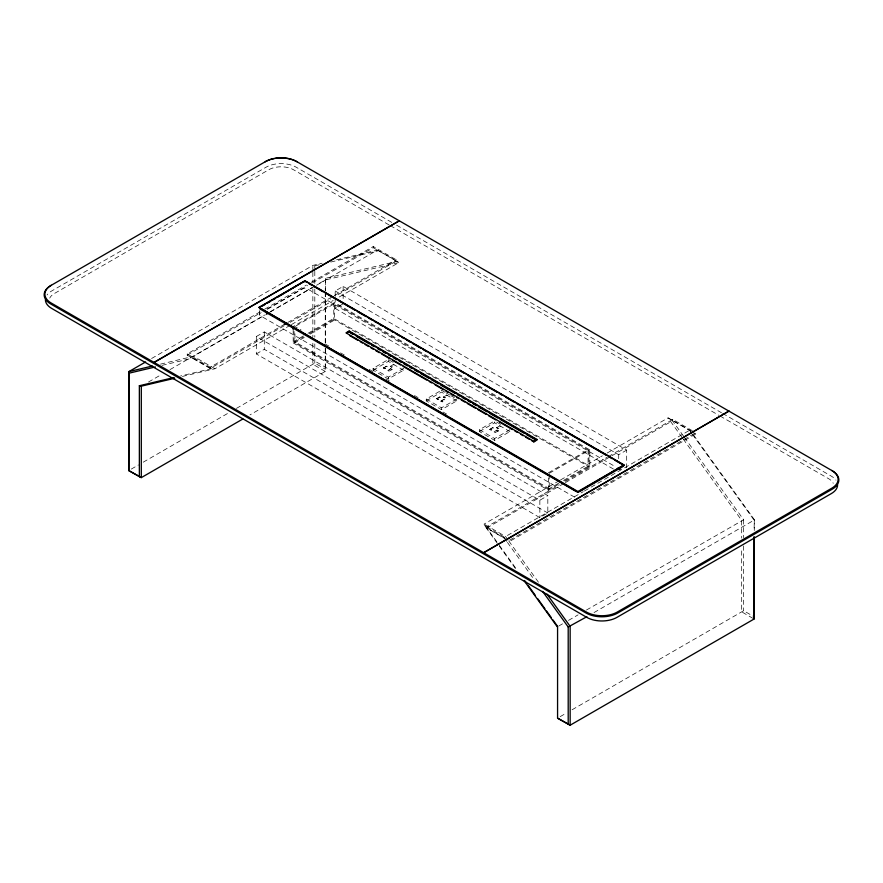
<?xml version="1.0" encoding="UTF-8"?>
<svg xmlns="http://www.w3.org/2000/svg" width="883" height="883" viewBox="0 0 883 883"><rect width="100%" height="100%" fill="white"/><g stroke="black" fill="none" stroke-linecap="round" stroke-linejoin="round"><path stroke-width="0.66" stroke-dasharray="4.42 3.31" d="M325.43 348.597L325.253 371.423L249.999 414.867M339.193 297.008L398.917 262.527L397.184 261.324L325.43 278.322L325.253 290.893M693.519 435.01L754.27 519.557L754.093 531.147M162.031 365.363L192.682 358.112L193.465 356.313L265.132 314.933M559.336 480.65L484.083 524.094L485.816 527.35L504.248 537.99L505.595 536.511L583.233 491.688M151.6 358.498L312.847 265.408L322.074 263.222M284.194 325.761L210.242 368.454L187.207 355.154L187.207 353.928L259.966 311.92M264.734 309.16L306.478 285.066M311.257 282.306L373.277 246.5L396.312 259.801L396.312 261.026L335.485 296.147M187.207 355.154L261.158 312.461M267.119 309.017L307.67 285.595M312.45 282.847L373.277 247.726L398.917 262.527L325.253 279.977L316.887 284.801M267.483 309.216L302.924 288.752A3.002 1.733 0 0 1 307.174 288.752L615.44 466.721M148.476 382.03L161.611 374.447M169.977 369.624L264.337 315.143M270.308 311.699L312.107 287.56M269.9 312.174L315.297 285.971M316.489 285.275L377.405 250.11L397.184 261.324M256.313 336.533L264.293 331.931L547.824 495.628L547.824 513.012L539.855 517.615L256.313 353.928L256.313 336.533L539.855 500.231L547.824 495.628M335.176 296.357L335.176 291.004L343.145 286.401L626.687 450.098L626.687 467.493L624.402 468.807M187.207 353.928L210.242 367.229L284.194 324.525M287.77 322.461L333.101 296.291M334.293 295.606L396.312 259.801M290.154 322.317L330.706 298.896M290.22 325.286L214.977 368.73L181.49 376.655M291.423 324.591L333.222 300.463M564.425 480.926L589.822 466.257L589.822 449.889L334.646 302.56L294.061 325.993L301.213 330.121M296.114 325.827L334.646 303.586M256.313 353.928L264.293 349.315L547.824 513.012M335.176 297.692L335.176 308.399L343.145 303.796M303.399 335.948L294.061 341.335L549.237 488.663M308.068 333.255L333.763 318.421L589.822 466.257M293.178 329.238L293.178 342.869L303.399 336.975M309.238 333.597L334.646 318.929M304.293 337.483L294.944 342.869L294.944 331.964M310.132 334.116L334.646 319.955L334.646 302.56M131.291 469.083L138.465 464.944M143.234 462.184L229.238 412.527M236.401 408.399L314.801 363.134L325.43 369.271M373.101 368.354L388.332 377.151L403.575 368.354L403.575 370.187L388.332 378.995L373.101 370.187L373.101 368.354L388.332 359.547L395.374 363.608M373.101 370.187L388.332 361.39L403.575 370.187M383.553 367.935L386.566 366.202L387.803 367.019L384.789 368.763L383.553 367.935L384.789 368.652L387.803 367.019M383.553 368.045L386.566 366.202M390.286 366.401L393.299 364.569L394.712 365.385L391.71 367.229L390.286 366.302L391.71 367.229M390.816 368.652L387.803 370.496L389.05 371.213L392.063 369.469L389.05 371.114L387.803 370.396L390.816 368.652L392.063 369.469M426.257 399.039L441.5 407.836L456.743 399.039L456.743 400.882L441.5 409.679L426.257 400.882L426.257 399.039L440.33 390.915M426.257 400.882L441.5 392.085L456.743 400.882M436.721 398.63L439.723 396.897L440.97 397.714L437.957 399.447L436.721 398.741L437.957 399.348L440.97 397.714M436.721 398.741L439.723 396.997M443.454 397.096L446.467 395.253L447.88 396.081L444.866 397.913L443.454 396.997L444.866 397.913M440.97 401.092L443.983 399.348L445.22 400.165L442.206 401.908L440.97 401.092L442.206 401.809L445.22 400.065M440.97 401.191L443.983 399.348M479.425 429.734L494.668 438.531L509.899 429.734L509.899 431.577L494.668 440.374L479.425 431.577L479.425 429.734L493.487 421.61M479.425 431.577L494.668 422.78L509.899 431.577M489.877 429.326L492.891 427.582L494.127 428.41L491.114 430.142L489.877 429.326L491.114 430.043L494.127 428.41M489.877 429.425L492.891 427.582M496.61 427.791L499.623 425.948L501.047 426.765L498.034 428.608L496.61 427.692L498.034 428.608M497.14 430.043L494.127 431.886L495.374 432.604L498.387 430.86L495.374 432.493L494.127 431.776L497.14 430.043L498.387 430.86M548.354 472.802L588.056 449.889L588.056 466.257M549.237 473.321L589.822 449.889M560.528 479.966L602.327 455.827M607.107 453.067L668.023 417.902L690.318 430.562L692.714 433.906M548.354 489.182L558.862 483.111M563.531 480.418L588.939 465.749M293.178 342.869L548.354 490.197L559.745 483.619M507.416 540.021L486.688 528.056L486.688 526.831L559.447 484.822M565.407 481.378L607.151 457.273M608.343 456.588L672.758 419.403L692.338 430.705M486.688 528.056L564.215 483.299M565.407 482.604L610.738 456.434M611.93 455.749L672.758 420.628L672.758 419.403M335.176 291.004L618.707 454.701L626.687 450.098M584.425 491.003L689.535 430.319L690.318 430.562M509.723 540.131L695.793 432.703L695.793 433.928L509.723 541.356M558.939 625.915L562.526 623.84M568.497 620.396L578.056 614.877M586.411 610.054L743.641 519.767L684.634 437.67M594.038 612.559L754.093 520.153L692.725 434.756M560.142 716.665L566.113 713.221M572.085 709.777L743.641 610.727L753.089 616.179M336.566 259.79L377.405 250.11M312.847 270.893L312.847 265.408L314.801 265.838L320.121 264.569M330.783 262.041L378.752 250.684M160.529 364.116L193.465 356.313L214.977 368.73L211.114 368.752L180.551 375.992M391.754 222.384L296.191 167.207A21.302 12.296 0 0 0 266.059 167.207L51.644 291.004A21.302 12.296 0 0 0 47.02 294.988M396.533 225.143L721.455 412.736M722.647 413.421L831.356 476.18A21.302 12.296 0 0 1 835.98 480.175M389.094 224.944L293.531 169.768A17.539 10.132 0 0 0 268.719 169.768L54.305 293.564A17.539 10.132 0 0 0 49.757 298.101M390.297 225.629L718.795 415.286M719.998 415.981L828.695 478.741A17.539 10.132 0 0 1 833.243 483.277M691.19 431.268L668.023 417.902L682.438 437.957M692.338 431.93L695.793 433.928M335.176 308.399L616.323 470.716M445.021 392.273L441.5 390.242L441.5 392.085M446.191 392.946L449.701 394.977M450.882 395.661L454.392 397.692M500.529 424.326L494.668 420.937L494.668 422.78M325.065 343.895L329.834 346.644M340.562 352.847L345.341 355.595M369.182 369.37L373.951 372.118M385.882 379.006L389.458 381.07M414.502 395.529L418.078 397.593M443.111 412.052L446.699 414.116M574.634 497.184L260.397 315.761A3.002 1.733 0 0 1 260.397 313.31M752.967 618.365L741.687 611.853L741.687 547.703M486.688 526.831L505.12 537.471M192.682 358.112L211.114 368.752M689.535 430.319L691.93 433.641M671.886 419.922L683.839 436.566M683.243 439.072L741.687 520.407L741.687 538.144M507.99 539.844L505.595 536.511L484.083 524.094L498.498 544.149M508.785 540.948L539.072 583.1M504.248 537.99L506.654 541.323M507.449 542.438L533.829 579.149M499.292 545.264L516.908 569.778M485.816 527.35L516.114 569.502M754.27 519.557L754.27 530.528M743.641 519.767L743.641 537.681M743.641 545.959L743.641 610.727M618.707 454.701L618.707 458.707M549.237 474.679L549.237 489.69L294.061 342.361L294.061 331.445M548.354 477.924L548.354 490.197M539.855 500.231L539.855 517.615M494.668 438.531L494.668 440.374M441.5 407.836L441.5 409.679M388.332 359.547L388.332 361.39M388.332 377.151L388.332 378.995M373.277 246.5L373.277 247.726M343.145 286.401L343.145 299.779M325.43 278.322L325.43 290.717M325.43 292.096L325.43 343.09M325.253 292.262L325.253 342.759M325.253 348.222L325.253 371.423L312.847 364.26L312.847 342.295M314.801 265.838L314.801 269.944M314.801 271.313L314.801 287.759M314.801 289.127L314.801 337.096M314.801 343.951L314.801 363.134M312.847 272.273L312.847 281.876M312.847 288.741L312.847 336.798M264.293 331.931L264.293 349.315M259.514 310.606L259.514 314.536M210.242 367.229L210.242 368.454M588.939 450.396L333.763 303.079L333.763 319.447L588.939 466.776L588.939 450.396"/><path stroke-width="1.32" d="M524.083 580.595L557.57 627.195L557.57 718.155L570.153 725.208L754.093 619.016L754.27 537.383M242.836 419.006L141.313 477.615L128.73 470.562L128.907 371.6L145.629 361.953M154.028 362.383L399.282 220.783M154.117 362.438L399.37 220.838M258.973 307.372L305.054 280.772L624.027 464.933L577.946 492.14L258.973 307.372L577.946 491.533L624.027 464.933M260.397 306.754L302.924 282.207A3.002 1.733 0 0 1 307.174 282.207L622.603 464.315A3.002 1.733 0 0 1 622.603 466.776L580.076 491.323A3.002 1.733 0 0 1 575.826 491.323L260.397 309.216A3.002 1.733 0 0 1 260.132 306.931M262.516 305.937L264.878 304.58M267.24 303.211L270.794 301.169M273.156 299.801L275.518 298.432M277.88 297.074L305.054 280.772M266.324 314.238L268.708 312.858M284.194 324.525L286.578 323.156M537.019 439.458L349.171 331.004L345.981 332.847L533.829 441.301L537.019 439.458L537.019 440.065L349.171 331.622L347.052 332.847M128.73 470.562L141.313 477.615L141.313 386.169L174.79 378.244M531.445 440.54L533.829 441.908L535.948 440.683M483.63 552.681L728.883 411.081M483.718 552.736L728.972 411.125M586.875 616.698L568.199 626.985L568.199 724.292M557.57 718.155L570.153 725.208L570.153 626.356L547.041 594.193M152.616 365.981L128.907 371.6L128.907 470.451M128.73 373.255L155.375 366.942M139.359 476.699L139.359 385.75L173.907 377.56M139.359 385.75L141.313 386.169M308.631 283.454L312.218 285.529M314.602 286.898L322.968 291.732M325.363 293.112L355.231 310.352M357.615 311.732L365.981 316.567M368.366 317.946L371.953 320.01M374.337 321.39L376.732 322.77M379.116 324.149L382.703 326.213M385.087 327.593L388.675 329.668M391.07 331.048L393.454 332.427M395.849 333.807L399.425 335.871M401.82 337.251L404.204 338.631M406.599 340.01L410.176 342.085M412.571 343.465L420.937 348.288M423.321 349.668L426.908 351.743M429.293 353.123L437.659 357.946M440.043 359.326L463.939 373.123M467.526 375.187L480.661 382.781M483.056 384.16L497.394 392.427M499.778 393.807L502.173 395.187M505.749 397.262L514.116 402.085M516.5 403.465L518.895 404.844M521.279 406.224L524.866 408.299M527.261 409.679L535.617 414.502M538.012 415.882L541.588 417.957M543.983 419.337L546.367 420.716M548.762 422.085L552.35 424.16M554.734 425.54L563.1 430.363M565.484 431.743L606.102 455.198M608.497 456.577L612.074 458.641M614.469 460.021L624.027 465.54M617.824 468.1L620.219 469.48M350.363 332.924L352.736 334.293M356.313 336.357L369.381 343.906M371.765 345.275L374.138 346.644M377.703 348.708L380.087 350.076M382.46 351.456L386.026 353.509M388.41 354.889L390.783 356.257M393.167 357.626L396.732 359.69M399.105 361.059L401.489 362.438M403.862 363.807L407.427 365.871M409.811 367.24L412.184 368.608M414.557 369.988L418.134 372.041M420.507 373.421L428.829 378.222M431.202 379.591L438.343 383.708M440.716 385.087L454.988 393.321M457.361 394.69L459.734 396.07M462.118 397.438L465.683 399.502M468.056 400.871L470.44 402.24M472.813 403.619L476.379 405.672M478.763 407.052L487.085 411.853M489.458 413.222L497.78 418.034M500.164 419.403L523.939 433.134M526.312 434.502L534.634 439.315M349.547 335.518L357.869 340.33M360.253 341.699L362.626 343.068M365.01 344.447L368.575 346.5M370.948 347.88L373.332 349.249M375.705 350.617L379.271 352.681M381.655 354.05L389.977 358.862M392.35 360.231L400.672 365.032M403.045 366.412L426.831 380.131M429.204 381.511L431.588 382.88M435.153 384.944L443.476 389.745M445.849 391.114L448.222 392.494M450.606 393.862L454.171 395.926M456.544 397.295L458.928 398.663M461.301 400.043L464.866 402.096M467.25 403.476L475.573 408.277M477.946 409.646L486.268 414.458M488.652 415.827L495.782 419.944M499.348 422.008L512.427 429.557M514.8 430.926L517.184 432.306M520.749 434.359L523.122 435.727M525.506 437.107L529.072 439.16M542.626 591.389L568.199 626.985M524.921 580.915L526.522 583.144M528.122 585.374L535.33 595.407M537.736 598.751L544.932 608.773M546.544 611.003L551.345 617.692M552.946 619.921L557.747 626.599M754.093 536.632L754.093 619.016M577.946 491.533L577.946 492.14M533.829 441.301L533.829 441.908M349.171 331.004L349.171 332.229M293.178 326.5L293.178 329.238M837.592 484.877A21.302 12.296 0 0 1 831.356 493.575L616.941 617.372A21.302 12.296 0 0 1 586.809 617.372L51.644 308.399A21.302 12.296 0 0 1 45.408 299.701M265.176 161.788A22.55 13.024 0 0 1 274.348 158.576M275.286 158.41A22.55 13.024 0 0 1 297.074 161.788M831.709 470.451A21.799 12.583 0 0 1 831.709 488.255L617.294 612.051A21.799 12.583 0 0 1 586.455 612.051L51.291 303.079A21.799 12.583 0 0 1 51.291 285.275M265.706 161.479L50.761 285.584A22.55 13.024 0 0 0 50.761 303.995L585.926 612.968A22.55 13.024 0 0 0 617.824 612.968L832.239 489.182A22.55 13.024 0 0 0 832.239 470.76L296.545 161.479A21.799 12.583 0 0 0 265.706 161.479"/></g></svg>
